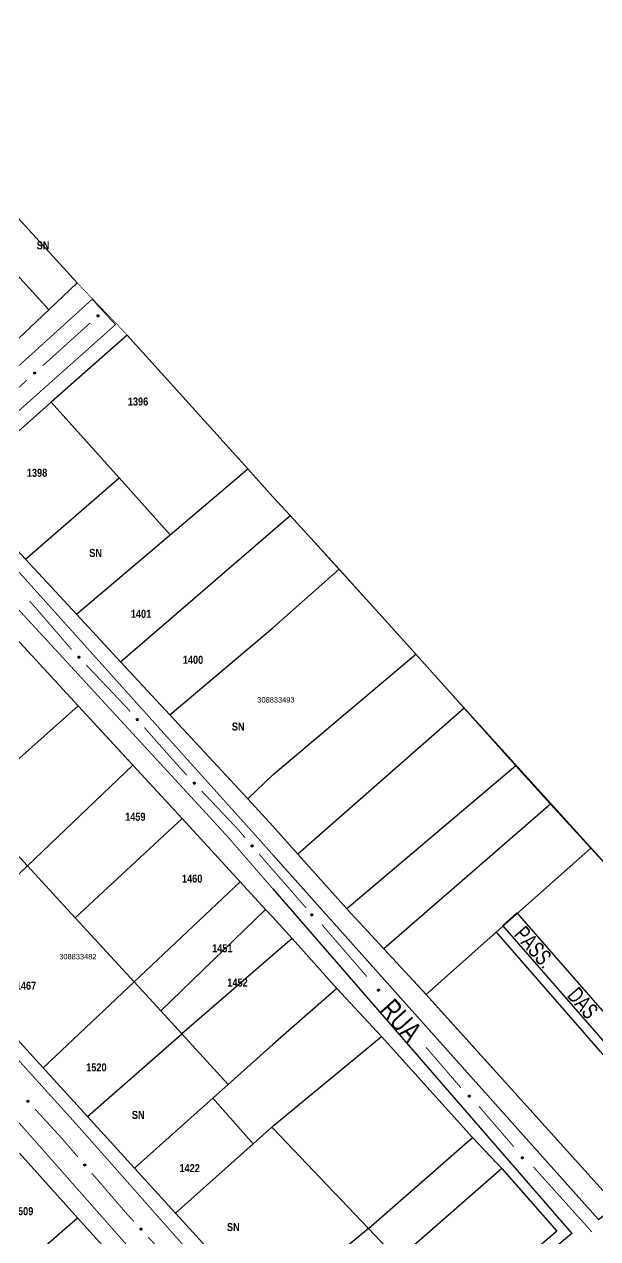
# Model space of a CAD drawing. Extents: x 201549 to 203722, y 4857623 to 4859778.
# Drawn here: x 203431.3 to 203538.7, y 4858486.9 to 4858714.4 of the extents above; entities that cross this region are included whole.
import ezdxf
from ezdxf.enums import TextEntityAlignment as Align

# ---------------------------------------------------------------- set-up
doc = ezdxf.new("R2010")
doc.units = 0
doc.header["$LTSCALE"] = 1.5
doc.header["$MEASUREMENT"] = 0
for name, color, linetype in [('CD-MALHA-LOTES', 40, 'CONTINUOUS'), ('CD_TXT_QUADRA', 1, 'CONTINUOUS'), ('LM-LIM-SETOR-FISCAL', 7, 'CONTINUOUS'), ('RU-QUADRAS', 6, 'CONTINUOUS'), ('SV-EIXO-RUA-N-PAV', 6, 'CONTINUOUS'), ('SV-RUA-NAO-PAV-S-GUIA-C-GUIA', 7, 'CONTINUOUS'), ('SV-TXT-RUA-N-PAV-S-GUIA-C-GUIA', 7, 'CONTINUOUS'), ('Th_NmrPort', 1, 'CONTINUOUS')]:
    doc.layers.add(name, color=color, linetype=linetype)
doc.styles.add('ARIAL', font='ARIAL.TTF')
doc.styles.add('MONOTXT', font='ARIAL.TTF', dxfattribs={"height": 0.2})
doc.styles.get("Standard").update_dxf_attribs({"font": 'swisscbo.ttf'})
doc.linetypes.add('Limite', pattern='A,20,-3,[130,ltypeshp.shx,S=6.35,R=0,X=0,Y=0],-3,20', length=46)

msp = doc.modelspace()

# ---------------------------------------------------------------- linework, layer by layer
at = {"layer": 'CD-MALHA-LOTES', "linetype": 'Continuous'}
for p, q in [((203441.21, 4858665.98), (203420.33, 4858688.78)), ((203415.05, 4858683.84), (203435.89, 4858660.93)), ((203435.89, 4858660.93), (203441.21, 4858665.98)), ((203427.86, 4858653.3), (203435.89, 4858660.93)), ((203450.56, 4858656.22), (203436.35, 4858643.66)), ((203473.18, 4858631.13), (203450.56, 4858656.22)), ((203436.35, 4858643.66), (203418.71, 4858628.05)), ((203449.07, 4858629.44), (203436.35, 4858643.66)), ((203458.62, 4858618.77), (203473.18, 4858631.13)), ((203473.18, 4858631.13), (203477.87, 4858625.92)), ((203431.5, 4858614.24), (203449.07, 4858629.44)), ((203449.07, 4858629.44), (203458.62, 4858618.77)), ((203418.71, 4858628.05), (203431.5, 4858614.24)), ((203481.11, 4858622.38), (203477.87, 4858625.92)), ((203477.87, 4858619.57), (203481.11, 4858622.38)), ((203490.31, 4858612.33), (203481.11, 4858622.38)), ((203449.34, 4858594.98), (203477.87, 4858619.57)), ((203441.09, 4858603.88), (203458.62, 4858618.77)), ((203431.5, 4858614.24), (203441.09, 4858603.88)), ((203477.87, 4858601.32), (203490.31, 4858612.33)), ((203504.67, 4858596.4), (203490.31, 4858612.33)), ((203449.34, 4858594.98), (203441.09, 4858603.88)), ((203458.53, 4858585.04), (203477.87, 4858601.32)), ((203441.41, 4858586.72), (203429.03, 4858600.16)), ((203477.89, 4858573.84), (203504.67, 4858596.4)), ((203504.67, 4858596.4), (203513.67, 4858586.32)), ((203458.53, 4858585.04), (203449.34, 4858594.98)), ((203441.41, 4858586.72), (203420.97, 4858568.65)), ((203451.65, 4858575.6), (203441.41, 4858586.72)), ((203473.16, 4858569.33), (203458.53, 4858585.04)), ((203513.67, 4858586.32), (203482.56, 4858558.97)), ((203513.67, 4858586.32), (203523.38, 4858575.52)), ((203431.9, 4858556.76), (203451.65, 4858575.6)), ((203460.84, 4858565.61), (203451.65, 4858575.6)), ((203473.16, 4858569.33), (203477.89, 4858573.84)), ((203523.38, 4858575.52), (203491.71, 4858548.7)), ((203523.38, 4858575.52), (203529.86, 4858568.32)), ((203477.87, 4858564.16), (203473.16, 4858569.33)), ((203529.86, 4858568.32), (203498.63, 4858541.22)), ((203529.86, 4858568.32), (203537.42, 4858560.04)), ((203460.84, 4858565.61), (203440.85, 4858546.99)), ((203471.76, 4858553.76), (203460.84, 4858565.61)), ((203482.56, 4858558.97), (203477.87, 4858564.16)), ((203426.95, 4858562.14), (203431.9, 4858556.76)), ((203537.42, 4858560.04), (203519.72, 4858544.31)), ((203537.42, 4858560.04), (203571.1, 4858523.38)), ((203491.71, 4858548.7), (203482.56, 4858558.97)), ((203415.03, 4858540.67), (203431.9, 4858556.76)), ((203440.85, 4858546.99), (203431.9, 4858556.76)), ((203471.76, 4858553.76), (203451.87, 4858535)), ((203476.51, 4858548.6), (203471.76, 4858553.76)), ((203456.85, 4858529.57), (203476.51, 4858548.6)), ((203476.51, 4858548.6), (203477.87, 4858547.12)), ((203498.63, 4858541.22), (203491.71, 4858548.7)), ((203451.87, 4858535), (203440.85, 4858546.99)), ((203477.87, 4858547.12), (203481.5, 4858543.12)), ((203519.72, 4858544.31), (203506.57, 4858532.62)), ((203519.72, 4858544.31), (203552.35, 4858506.8)), ((203481.5, 4858543.12), (203477.87, 4858540.03)), ((203481.5, 4858543.12), (203489.86, 4858533.78)), ((203415.03, 4858540.67), (203434.83, 4858518.93)), ((203477.87, 4858540.03), (203460.79, 4858525.28)), ((203506.57, 4858532.62), (203498.63, 4858541.22)), ((203434.83, 4858518.93), (203451.87, 4858535)), ((203451.87, 4858535), (203456.85, 4858529.57)), ((203489.86, 4858533.78), (203477.88, 4858523.28)), ((203498.22, 4858524.77), (203489.86, 4858533.78)), ((203539.71, 4858495.83), (203506.57, 4858532.62)), ((203460.79, 4858525.28), (203456.85, 4858529.57)), ((203443.14, 4858509.79), (203460.79, 4858525.28)), ((203469.51, 4858515.79), (203460.79, 4858525.28)), ((203477.88, 4858507.98), (203498.22, 4858524.77)), ((203498.22, 4858524.77), (203515.24, 4858505.86)), ((203469.51, 4858515.79), (203477.88, 4858523.28)), ((203434.83, 4858518.93), (203443.14, 4858509.79)), ((203466.62, 4858513.21), (203469.51, 4858515.79)), ((203451.96, 4858500.1), (203466.62, 4858513.21)), ((203474.19, 4858504.68), (203466.62, 4858513.21)), ((203443.14, 4858509.79), (203451.96, 4858500.1)), ((203474.19, 4858504.68), (203477.68, 4858507.79)), ((203477.68, 4858507.79), (203477.88, 4858507.98)), ((203477.88, 4858507.58), (203477.68, 4858507.79)), ((203477.88, 4858507.58), (203495.76, 4858488.82)), ((203495.76, 4858488.82), (203515.24, 4858505.86)), ((203515.24, 4858505.86), (203520.73, 4858500.02)), ((203459.65, 4858491.67), (203474.19, 4858504.68)), ((203441.26, 4858490.77), (203430.39, 4858502.89)), ((203451.96, 4858500.1), (203459.65, 4858491.67)), ((203520.73, 4858500.02), (203501.25, 4858483.02)), ((203520.73, 4858500.02), (203531.06, 4858488.29)), ((203459.65, 4858491.67), (203476.68, 4858472.92)), ((203419.65, 4858472.07), (203441.26, 4858490.77)), ((203458.64, 4858471.69), (203441.26, 4858490.77)), ((203495.76, 4858488.82), (203477.87, 4858473.93)), ((203495.76, 4858488.82), (203501.25, 4858483.02)), ((203531.06, 4858488.29), (203512.05, 4858472.05))]:
    msp.add_line(p, q, dxfattribs=at)
msp.add_point((203506.57, 4858532.62), dxfattribs=at)
at = {"layer": 'LM-LIM-SETOR-FISCAL', "linetype": 'Limite', "ltscale": 0.1, "const_width": 0.13, "flags": 128}
msp.add_lwpolyline([(203690.260081, 4857945.070709), (203624.634323, 4857876.322086), (203597.483031, 4857858.402645), (203529.936951, 4857817.251163), (203477.865481, 4857798.204621), (203470.255508, 4857794.734503), (203461.352554, 4857793.163394), (203446.975153, 4857796.8587), (203434.268062, 4857794.37427), (203415.032253, 4857783.068658), (203402.126694, 4857778.711644), (203386.003618, 4857774.608536), (203366.6323, 4857771.115492), (203345.157893, 4857770.830854), (203324.568024, 4857761.841833), (203301.581821, 4857760.866899), (203281.417715, 4857748.511746), (203252.78859, 4857741.388472), (203232.306394, 4857736.754404), (203212.334562, 4857736.296293), (203164.13965, 4857735.679698), (203138.99187, 4857736.954266), (203129.680407, 4857738.01055), (203095.984474, 4857727.896851), (203076.140726, 4857727.494996), (203025.014879, 4857721.40905), (203013.097806, 4857722.309608), (202992.105773, 4857719.939497), (202979.44632, 4857721.489532), (202964.645261, 4857723.459119), (202953.753944, 4857723.719881), (202948.567743, 4857734.588869), (202940.56683, 4857731.445097), (202928.292667, 4857726.395284), (202921.586801, 4857725.262879), (202891.249062, 4857717.013101), (202861.035745, 4857717.951775), (202843.379163, 4857715.343702), (202826.226463, 4857711.657758), (202804.140432, 4857707.443751), (202790.771355, 4857705.517518), (202768.577753, 4857708.236936), (202742.152032, 4857707.156689), (202736.174828, 4857706.655519), (202713.938929, 4857709.927449), (202695.611231, 4857706.369079), (202673.258666, 4857705.478725), (202656.72527, 4857701.372747), (202629.28054, 4857702.0954), (202612.6653, 4857697.207584), (202591.913663, 4857697.17112), (202573.082963, 4857699.207561), (202562.981881, 4857701.348758), (202542.231335, 4857696.463209), (202527.692121, 4857697.497329), (202506.011184, 4857700.954059), (202495.762995, 4857701.67688), (202477.853417, 4857695.637221), (202451.601566, 4857695.14746), (202439.72292, 4857695.152163), (202414.832804, 4857702.264138), (202409.505623, 4857708.382417), (202404.550581, 4857702.764348), (202392.386131, 4857694.909473), (202374.402744, 4857694.375334), (202370.790504, 4857707.218853), (202367.880357, 4857708.81308), (202365.097896, 4857694.881213), (202346.982515, 4857685.19854), (202335.643949, 4857688.651167), (202326.525916, 4857697.119411), (202318.576754, 4857694.737974), (202307.818302, 4857689.468212), (202291.471974, 4857680.842357), (202275.589764, 4857677.708389), (202259.053519, 4857679.374097), (202243.073737, 4857672.961005), (202214.272961, 4857673.983007), (202196.235748, 4857671.160004), (202166.262371, 4857673.222085), (202137.067905, 4857668.508741), (202112.979693, 4857664.510834), (202063.331805, 4857653.140334), (202048.493217, 4857650.054933), (202035.091784, 4857651.969478), (202023.899221, 4857655.255238), (202010.52796, 4857651.884532), (201999.307441, 4857648.055643), (201981.197242, 4857645.667621), (201954.082742, 4857645.121141), (201945.697725, 4857640.894606), (201931.391917, 4857630.157612), (201908.026813, 4857622.950269), (201883.4729, 4857629.270611), (201877.508406, 4857642.469721), (201854.745798, 4857639.06854), (201839.350138, 4857636.086338), (201828.34266, 4857631.211106), (201818.072406, 4857630.661005), (201791.730674, 4857645.716636), (201783.325652, 4857653.738781), (201774.365733, 4857662.184936), (201765.573826, 4857663.836912), (201752.290529, 4857659.858284), (201735.04564, 4857660.887584), (201727.455562, 4857670.187429), (201720.531788, 4857683.341011), (201712.157613, 4857700.626833), (201694.727347, 4857720.897673), (201679.589184, 4857740.191677), (201657.32648, 4857767.233141), (201654.564139, 4857799.822595), (201653.168948, 4857816.601418), (201648.897983, 4857832.521318), (201641.426502, 4857850.868289), (201624.439538, 4857878.124504), (201609.705016, 4857904.118762), (201594.767048, 4857924.49684), (201579.688593, 4857946.624543), (201574.368593, 4857976.270242), (201571.408411, 4858003.505486), (201566.936517, 4858039.389321), (201564.764318, 4858078.72263), (201562.269694, 4858104.600839), (201551.757007, 4858133.952949), (201551.186373, 4858156.429924), (201549.119269, 4858170.401701), (201549.246745, 4858186.104627), (201554.678227, 4858203.249655), (201558.171305, 4858220.410541), (201560.177107, 4858236.514509), (201560.415055, 4858239.809246), (201559.788221, 4858242.511434), (201551.336892, 4858249.701553), (201552.157199, 4858261.553469), (201556.911984, 4858273.515997), (201560.097639, 4858284.875736), (201560.510399, 4858299.28515), (201557.624238, 4858311.705049), (201560.009833, 4858320.099542), (201561.981178, 4858326.691836), (201566.707313, 4858341.650918), (201582.546234, 4858358.27629), (201591.67817, 4858367.066748), (201615.096765, 4858382.768909), (201643.467678, 4858408.340795), (201662.426287, 4858428.461694), (201687.49864, 4858456.872452), (201695.711751, 4858480.503996), (201697.241213, 4858493.368461), (201708.122023, 4858512.454588), (201708.913728, 4858524.199447), (201718.579722, 4858544.463789), (201733.577492, 4858559.16074), (201748.497093, 4858572.745024), (201759.62483, 4858585.08596), (201772.517183, 4858599.8166), (201797.761054, 4858621.167174), (201813.769148, 4858629.66302), (201830.418521, 4858646.310562), (201849.011501, 4858664.504513), (201851.314022, 4858668.825445), (201857.549066, 4858681.544401), (201862.42871, 4858685.799557), (201865.966242, 4858689.749341), (201865.68234, 4858691.625443), (201857.763701, 4858695.442229), (201850.485155, 4858704.533181), (201847.54822, 4858723.831601), (201858.251257, 4858731.66627), (201858.92976, 4858736.348746), (201856.131935, 4858739.11135), (201855.153114, 4858759.016886), (201862.856619, 4858771.755825), (201872.56032, 4858788.598255), (201887.559021, 4858785.607288), (201894.924798, 4858786.689227), (201898.748315, 4858791.479933), (201901.748118, 4858797.019428), (201899.947285, 4858805.270061), (201902.159269, 4858816.15094), (201916.649053, 4858830.131738), (201922.681108, 4858839.197621), (201923.717945, 4858848.876055), (201927.12082, 4858860.1517), (201927.274817, 4858875.017476), (201925.508092, 4858896.764205), (201942.625428, 4858910.622255), (201947.555532, 4858919.314093), (201951.803836, 4858928.782451), (201954.266441, 4858935.163408), (201959.271015, 4858947.314055), (201964.479977, 4858959.592926), (201967.152407, 4858968.266465), (201964.55435, 4858976.487948), (201962.894294, 4858991.279376), (201964.900793, 4859004.827319), (201964.6517, 4859016.898797), (201965.696998, 4859030.808415), (201969.531889, 4859045.576569), (201975.75863, 4859052.20621), (201969.45004, 4859055.850905), (201965.009026, 4859070.898106), (201965.069362, 4859074.030336), (201963.476629, 4859075.991683), (201953.10009, 4859077.836379), (201942.441068, 4859084.073053), (201934.726475, 4859088.201758), (201918.16488, 4859094.012892), (201910.256895, 4859096.550971), (201893.421427, 4859107.28582), (201885.268901, 4859113.680363), (201864.45443, 4859121.529069), (201850.623658, 4859135.609088), (201846.963877, 4859146.620609), (201855.767516, 4859165.416404), (201875.347527, 4859164.308429), (201889.044993, 4859157.340855), (201904.349852, 4859149.80302), (201927.90161, 4859138.922585), (201938.715832, 4859134.958824), (201957.005609, 4859130.242277), (201977.026771, 4859120.820983), (201985.806231, 4859116.11566), (201991.168531, 4859121.52132), (201992.488353, 4859131.751117), (202001.404985, 4859144.188737), (202015.237277, 4859158.295848), (202027.695168, 4859169.318871), (202029.771608, 4859171.898113), (202033.776454, 4859179.091552), (202035.381378, 4859188.589823), (202041.175735, 4859202.289727), (202053.436878, 4859210.693244), (202063.459078, 4859216.99753), (202072.268869, 4859222.32438), (202115.036275, 4859252.473476), (202125.947129, 4859260.226968), (202138.444739, 4859271.495305), (202150.532591, 4859280.714854), (202161.391171, 4859291.368554), (202178.868205, 4859308.22401), (202191.586615, 4859321.29274), (202216.729868, 4859343.200113), (202238.66378, 4859364.13703), (202250.52502, 4859378.676083), (202258.974753, 4859394.377128), (202266.679718, 4859404.602088), (202275.065891, 4859412.387653), (202302.264215, 4859448.149551), (202318.584229, 4859468.798856), (202327.347328, 4859478.500068), (202334.691915, 4859489.468295), (202339.506578, 4859500.644952), (202345.514817, 4859507.599166), (202371.864321, 4859545.024292), (202393.198162, 4859572.010698), (202405.581673, 4859587.830346), (202410.327797, 4859597.458197), (202419.27763, 4859633.664342), (202416.989486, 4859654.974178), (202411.731424, 4859697.413521), (202412.757426, 4859719.590937), (202436.124438, 4859738.613146), (202462.873067, 4859753.35892), (202485.340162, 4859765.605573), (202495.831881, 4859771.875287), (202497.599834, 4859778.209393), (202518.345276, 4859756.508353), (202515.743454, 4859740.717238), (202514.723698, 4859716.086214), (202516.920095, 4859683.767801), (202522.647194, 4859658.696813), (202527.07528, 4859650.692195), (202529.970568, 4859644.731309), (202535.420521, 4859636.897001), (202545.468872, 4859621.994786), (202558.357019, 4859606.657609), (202585.8358, 4859573.559083), (202599.806104, 4859558.80064), (202612.899885, 4859544.220382), (202638.909787, 4859517.064978), (202649.659036, 4859507.002602), (202668.16042, 4859487.524508), (202676.088824, 4859478.493485), (202694.285339, 4859460.440182), (202710.86304, 4859442.826375), (202712.459386, 4859440.945228), (202729.879978, 4859422.216603), (202741.931615, 4859409.354739), (202746.608706, 4859404.490444), (202753.347688, 4859397.029427), (202761.114193, 4859388.430797), (202780.521657, 4859366.71292), (202787.470106, 4859359.175299), (202792.305962, 4859354.009726), (202805.952922, 4859338.966966), (202827.483001, 4859315.28388), (202860.2174, 4859279.107138), (202891.663582, 4859248.038398), (202903.615874, 4859235.095065), (202918.084292, 4859218.768396), (202940.542465, 4859195.291329), (202956.34755, 4859178.52201), (202968.266176, 4859165.295182), (202978.719379, 4859155.296466), (202993.717452, 4859134.390061), (203000.802797, 4859124.358547), (203012.351422, 4859108.484298), (203027.622616, 4859089.716281), (203037.680048, 4859069.601416), (203043.700341, 4859058.903498), (203054.3, 4859060.91), (203065.69, 4859063.18), (203071.14, 4859057.81), (203074.16, 4859054.84), (203084.88, 4859044.28), (203097.92, 4859031.43), (203104.75, 4859024.55), (203111.15, 4859018.12), (203119.81, 4859009.41), (203127.17, 4859002), (203135.63, 4858993.48), (203144.95, 4858984.1), (203153.42, 4858975.59), (203163.08, 4858965.86), (203173.19, 4858955.69), (203182.56, 4858946.25), (203191.76, 4858937.01), (203198.08, 4858930.3), (203204.43, 4858923.55), (203216.13, 4858910.9), (203222.97, 4858903.52), (203233.78, 4858891.83), (203245.73, 4858878.91), (203264.33, 4858858.8), (203273.98, 4858848.42), (203284.55, 4858837.04), (203303.21, 4858816.97), (203311.9, 4858807.61), (203329.84, 4858788.31), (203337.74, 4858779.49), (203353.23, 4858762.39), (203359.11, 4858755.91), (203364.48, 4858749.97), (203370.86, 4858742.93), (203380.58, 4858732.21), (203389.39, 4858722.58), (203398.64, 4858712.48), (203405.71, 4858704.76), (203410.16, 4858699.89), (203415.55, 4858694), (203420.33, 4858688.78), (203441.21, 4858665.98), (203450.56, 4858656.22), (203473.18, 4858631.13), (203477.89, 4858625.9), (203722.237123, 4858356.395713), (203690.000636, 4858326.668344), (203710.985762, 4858303.396246), (203696.285447, 4858225.222295), (203632.07909, 4858167.69374), (203616.580022, 4858183.192808), (203573.182632, 4858142.895231)], close=True, dxfattribs=at)
at = {"layer": 'RU-QUADRAS', "linetype": 'Continuous'}
for points in [[(203305.67, 4858751.26, 0.01, 0.01, 0), (203337.74, 4858779.49, 0.01, 0.01, 0), (203441.21, 4858665.98, 0.01, 0.01, 0), (203410.8, 4858637.11, 0.01, 0.01, 0), (203380.39, 4858671.63, 0.01, 0.01, 0), (203367.61, 4858684.6, 0.01, 0.01, 0.0074146363)], [(203418.71, 4858628.05, 0.01, 0.01, 0), (203450.56, 4858656.22, 0.01, 0.01, 0), (203529.86, 4858568.32, 0.01, 0.01, 0), (203571.1, 4858523.38, 0.01, 0.01, 0), (203539.71, 4858495.83, 0.01, 0.01, 0), (203473.16, 4858569.33, 0.01, 0.01, 0)], [(203373.08, 4858586.75, 0.01, 0.01, 0), (203409.89, 4858620.94, 0.01, 0.01, -0.004572116), (203531.06, 4858488.29, 0.01, 0.01, -0.0091874441), (203492.39, 4858455.87, 0.01, 0.01, 0)], [(203315.7, 4858533.48, 0.01, 0.01, 0), (203363.26, 4858577.71, 0.01, 0.01, 0.0047833237), (203479.38, 4858449.09, 0.01, 0.01, 0), (203430.84, 4858407.87, 0.01, 0.01, -0.0035769616)]]:
    msp.add_lwpolyline(points, format="xyseb", close=True, dxfattribs=at)
at = {"layer": 'SV-EIXO-RUA-N-PAV', "const_width": 0.18}
for points in [[(203434.721671, 4858650.430876), (203443.622854, 4858658.478792)], [(203422.889402, 4858639.660692), (203431.758515, 4858647.743935)], [(203432.302579, 4858606.373585), (203432.366007, 4858606.308465)], [(203432.366007, 4858606.308465), (203439.495234, 4858598.051196)], [(203439.495234, 4858598.051196), (203440.058817, 4858597.398439)], [(203440.058817, 4858597.398439), (203440.153432, 4858597.298518)], [(203442.903698, 4858594.394032), (203450.466928, 4858586.406695)], [(203450.466928, 4858586.406695), (203450.478192, 4858586.3948)], [(203450.478192, 4858586.3948), (203451.129977, 4858585.658131)], [(203453.780538, 4858582.66238), (203460.406942, 4858575.173003)], [(203460.406942, 4858575.173003), (203460.946256, 4858574.563453)], [(203460.946256, 4858574.563453), (203461.761353, 4858573.701779)], [(203464.510153, 4858570.795905), (203470.694951, 4858564.257689)], [(203470.694951, 4858564.257689), (203471.170877, 4858563.754568)], [(203471.170877, 4858563.754568), (203472.676069, 4858562.005658)], [(203475.285352, 4858558.973886), (203477.242314, 4858556.700057)], [(203477.242314, 4858556.700057), (203484.070426, 4858548.885168)], [(203487.043511, 4858545.742107), (203495.441193, 4858536.024692)], [(203506.563229, 4858522.754928), (203513.082092, 4858515.171761)], [(203433.316618, 4858511.16049), (203438.042726, 4858505.99678)], [(203516.468752, 4858511.697804), (203522.987615, 4858504.114637)], [(203438.042726, 4858505.99678), (203438.496332, 4858505.501174)], [(203438.496332, 4858505.501174), (203441.317793, 4858502.219066)], [(203443.925338, 4858499.185799), (203450.444201, 4858491.602632)], [(203526.665614, 4858500.349702), (203537.635618, 4858488.134426)], [(203450.444201, 4858491.602632), (203450.556511, 4858491.471986)], [(203450.556511, 4858491.471986), (203451.793765, 4858490.126718)], [(203454.501525, 4858487.182565), (203462.624807, 4858478.350108)]]:
    msp.add_lwpolyline(points, dxfattribs=at)
at = {"layer": 'SV-EIXO-RUA-N-PAV'}
for points in [[(203444.92598, 4858659.805404), (203444.927747, 4858659.854281), (203444.93926, 4858659.895926), (203444.95886, 4858659.927897), (203444.983546, 4858659.951633), (203445.011537, 4858659.973071), (203445.044526, 4858659.988459), (203445.084923, 4858659.997427), (203445.133965, 4858659.995999), (203445.175852, 4858659.981401), (203445.208224, 4858659.963863), (203445.234456, 4858659.939546), (203445.254826, 4858659.912006), (203445.269677, 4858659.877211), (203445.278366, 4858659.836183), (203445.275737, 4858659.786904), (203445.26417, 4858659.746153), (203445.2444, 4858659.715728), (203445.219787, 4858659.68951), (203445.190948, 4858659.667966), (203445.158479, 4858659.653048), (203445.117155, 4858659.644374), (203445.068551, 4858659.647613), (203445.027775, 4858659.658686), (203444.99708, 4858659.678024), (203444.971814, 4858659.702837), (203444.949971, 4858659.730649), (203444.933122, 4858659.763166), (203444.92598, 4858659.805404)], [(203433.057736, 4858649.07485), (203433.059503, 4858649.123727), (203433.071016, 4858649.165373), (203433.090616, 4858649.197343), (203433.115302, 4858649.221079), (203433.143293, 4858649.242517), (203433.176282, 4858649.257905), (203433.216679, 4858649.266874), (203433.265721, 4858649.265445), (203433.307608, 4858649.250848), (203433.33998, 4858649.233309), (203433.366212, 4858649.208992), (203433.386582, 4858649.181452), (203433.401433, 4858649.146657), (203433.410122, 4858649.10563), (203433.407493, 4858649.056351), (203433.395926, 4858649.0156), (203433.376156, 4858648.985174), (203433.351543, 4858648.958957), (203433.322704, 4858648.937412), (203433.290235, 4858648.922494), (203433.248911, 4858648.91382), (203433.200307, 4858648.91706), (203433.159531, 4858648.928132), (203433.128836, 4858648.94747), (203433.10357, 4858648.972283), (203433.081727, 4858649.000095), (203433.064878, 4858649.032613), (203433.057736, 4858649.07485)], [(203441.509707, 4858596.026292), (203441.558611, 4858596.025652), (203441.600511, 4858596.015101), (203441.632925, 4858595.996243), (203441.657222, 4858595.972109), (203441.6793, 4858595.94462), (203441.695443, 4858595.911995), (203441.70534, 4858595.871815), (203441.705042, 4858595.822753), (203441.691412, 4858595.780541), (203441.674624, 4858595.747774), (203441.650918, 4858595.720988), (203441.623855, 4858595.699989), (203441.58941, 4858595.684341), (203441.548594, 4858595.674709), (203441.499268, 4858595.676203), (203441.458261, 4858595.686828), (203441.427388, 4858595.705892), (203441.400611, 4858595.729895), (203441.378408, 4858595.758229), (203441.362746, 4858595.790346), (203441.353122, 4858595.831459), (203441.355242, 4858595.880125), (203441.365372, 4858595.921145), (203441.383998, 4858595.952278), (203441.408222, 4858595.978108), (203441.435524, 4858596.000586), (203441.467645, 4858596.01818), (203441.509707, 4858596.026292)], [(203452.442492, 4858584.340807), (203452.491347, 4858584.338515), (203452.532866, 4858584.326555), (203452.564625, 4858584.306612), (203452.588093, 4858584.281672), (203452.609229, 4858584.253452), (203452.624261, 4858584.2203), (203452.632794, 4858584.179809), (203452.630839, 4858584.130785), (203452.615791, 4858584.089057), (203452.597905, 4858584.056876), (203452.573308, 4858584.030907), (203452.54555, 4858584.010834), (203452.510597, 4858583.996358), (203452.469479, 4858583.988111), (203452.420231, 4858583.99127), (203452.379607, 4858584.003275), (203452.349395, 4858584.023371), (203452.323444, 4858584.048265), (203452.302212, 4858584.077333), (203452.287643, 4858584.109962), (203452.279414, 4858584.151376), (203452.283177, 4858584.199943), (203452.294688, 4858584.240597), (203452.314354, 4858584.271083), (203452.339438, 4858584.29608), (203452.367484, 4858584.317623), (203452.40018, 4858584.334121), (203452.442492, 4858584.340807)], [(203463.116986, 4858572.428869), (203463.16589, 4858572.428203), (203463.207784, 4858572.417632), (203463.240188, 4858572.398757), (203463.264474, 4858572.374611), (203463.286537, 4858572.347111), (203463.302664, 4858572.314477), (203463.312541, 4858572.274293), (203463.312218, 4858572.225231), (203463.298567, 4858572.183026), (203463.281762, 4858572.150267), (203463.258043, 4858572.123494), (203463.230969, 4858572.102508), (203463.196517, 4858572.086877), (203463.155696, 4858572.077266), (203463.10637, 4858572.078784), (203463.065369, 4858572.08943), (203463.034505, 4858572.10851), (203463.00774, 4858572.132526), (203462.985552, 4858572.160872), (203462.969906, 4858572.192997), (203462.960303, 4858572.234115), (203462.962447, 4858572.28278), (203462.972598, 4858572.323794), (203462.991239, 4858572.354918), (203463.015477, 4858572.380736), (203463.04279, 4858572.4032), (203463.074919, 4858572.420778), (203463.116986, 4858572.428869)], [(203473.97042, 4858560.670482), (203474.019238, 4858560.66752), (203474.06059, 4858560.654992), (203474.092072, 4858560.634616), (203474.115197, 4858560.609357), (203474.135944, 4858560.580851), (203474.150521, 4858560.547496), (203474.158499, 4858560.506891), (203474.155872, 4858560.457899), (203474.140254, 4858560.416381), (203474.121929, 4858560.384448), (203474.096978, 4858560.358818), (203474.068948, 4858560.339127), (203474.0338, 4858560.325132), (203473.992573, 4858560.317448), (203473.943373, 4858560.321282), (203473.902917, 4858560.333842), (203473.872984, 4858560.35435), (203473.847376, 4858560.379597), (203473.826544, 4858560.408954), (203473.812423, 4858560.441778), (203473.804762, 4858560.483302), (203473.80919, 4858560.531812), (203473.821256, 4858560.572305), (203473.841338, 4858560.602518), (203473.866762, 4858560.627169), (203473.8951, 4858560.648326), (203473.92802, 4858560.664375), (203473.97042, 4858560.670482)], [(203485.117544, 4858547.749075), (203485.16645, 4858547.748649), (203485.208396, 4858547.738281), (203485.240892, 4858547.719565), (203485.265295, 4858547.695538), (203485.287492, 4858547.668146), (203485.303778, 4858547.635591), (203485.313851, 4858547.595455), (203485.313767, 4858547.546392), (203485.300323, 4858547.504121), (203485.283678, 4858547.471281), (203485.260089, 4858547.444392), (203485.233118, 4858547.423274), (203485.198742, 4858547.407475), (203485.157969, 4858547.397665), (203485.108636, 4858547.398943), (203485.067583, 4858547.409389), (203485.036627, 4858547.428318), (203485.009745, 4858547.452203), (203484.987419, 4858547.48044), (203484.971616, 4858547.512489), (203484.961813, 4858547.553559), (203484.96372, 4858547.602234), (203484.973671, 4858547.643298), (203484.99216, 4858547.674512), (203485.016271, 4858547.700448), (203485.043474, 4858547.723045), (203485.075518, 4858547.740779), (203485.117544, 4858547.749075)], [(203497.632035, 4858533.647708), (203497.680941, 4858533.647282), (203497.722887, 4858533.636914), (203497.755383, 4858533.618198), (203497.779786, 4858533.594171), (203497.801983, 4858533.566779), (203497.818269, 4858533.534224), (203497.828342, 4858533.494088), (203497.828258, 4858533.445025), (203497.814814, 4858533.402754), (203497.798169, 4858533.369914), (203497.77458, 4858533.343025), (203497.747609, 4858533.321907), (203497.713233, 4858533.306108), (203497.67246, 4858533.296298), (203497.623127, 4858533.297576), (203497.582074, 4858533.308022), (203497.551118, 4858533.326951), (203497.524236, 4858533.350836), (203497.50191, 4858533.379073), (203497.486107, 4858533.411122), (203497.476304, 4858533.452192), (203497.478211, 4858533.500867), (203497.488162, 4858533.541931), (203497.506651, 4858533.573145), (203497.530762, 4858533.599081), (203497.557965, 4858533.621678), (203497.590009, 4858533.639412), (203497.632035, 4858533.647708)], [(203431.950498, 4858512.816147), (203431.999384, 4858512.814678), (203432.041099, 4858512.803418), (203432.073189, 4858512.784013), (203432.097074, 4858512.759472), (203432.118682, 4858512.731612), (203432.13427, 4858512.698717), (203432.143484, 4858512.658376), (203432.142354, 4858512.609326), (203432.128011, 4858512.567351), (203432.11067, 4858512.534873), (203432.086514, 4858512.508493), (203432.059098, 4858512.487956), (203432.024393, 4858512.472894), (203431.98342, 4858512.463955), (203431.934126, 4858512.466285), (203431.893305, 4858512.477604), (203431.86276, 4858512.497188), (203431.836393, 4858512.521642), (203431.814674, 4858512.550348), (203431.799558, 4858512.582727), (203431.790633, 4858512.623997), (203431.793577, 4858512.67262), (203431.804402, 4858512.713462), (203431.823552, 4858512.744275), (203431.848211, 4858512.769691), (203431.87589, 4858512.791703), (203431.908304, 4858512.808749), (203431.950498, 4858512.816147)], [(203514.63892, 4858513.777593), (203514.687826, 4858513.777167), (203514.729772, 4858513.766799), (203514.762268, 4858513.748083), (203514.786671, 4858513.724056), (203514.808868, 4858513.696664), (203514.825154, 4858513.664109), (203514.835227, 4858513.623973), (203514.835143, 4858513.57491), (203514.821699, 4858513.532639), (203514.805054, 4858513.499799), (203514.781465, 4858513.47291), (203514.754494, 4858513.451792), (203514.720118, 4858513.435993), (203514.679345, 4858513.426183), (203514.630012, 4858513.427461), (203514.588959, 4858513.437907), (203514.558003, 4858513.456836), (203514.531121, 4858513.480721), (203514.508795, 4858513.508958), (203514.492992, 4858513.541007), (203514.483189, 4858513.582077), (203514.485096, 4858513.630752), (203514.495047, 4858513.671816), (203514.513536, 4858513.70303), (203514.537647, 4858513.728966), (203514.56485, 4858513.751563), (203514.596894, 4858513.769297), (203514.63892, 4858513.777593)], [(203442.611378, 4858500.883148), (203442.660195, 4858500.880159), (203442.701539, 4858500.867607), (203442.73301, 4858500.847213), (203442.75612, 4858500.82194), (203442.776851, 4858500.793422), (203442.791408, 4858500.760059), (203442.799363, 4858500.71945), (203442.796708, 4858500.670459), (203442.781067, 4858500.62895), (203442.762724, 4858500.597028), (203442.737758, 4858500.571412), (203442.709717, 4858500.551737), (203442.674561, 4858500.537762), (203442.633329, 4858500.530102), (203442.584131, 4858500.533964), (203442.543682, 4858500.546547), (203442.513761, 4858500.567072), (203442.488168, 4858500.592334), (203442.467352, 4858500.621702), (203442.453251, 4858500.654535), (203442.445613, 4858500.696063), (203442.450069, 4858500.744571), (203442.462158, 4858500.785057), (203442.482258, 4858500.815259), (203442.507695, 4858500.839895), (203442.536046, 4858500.861036), (203442.568975, 4858500.877066), (203442.611378, 4858500.883148)], [(203524.586339, 4858502.240105), (203524.635245, 4858502.239679), (203524.677191, 4858502.229311), (203524.709687, 4858502.210595), (203524.73409, 4858502.186568), (203524.756287, 4858502.159176), (203524.772573, 4858502.126621), (203524.782646, 4858502.086485), (203524.782562, 4858502.037422), (203524.769118, 4858501.995151), (203524.752473, 4858501.962311), (203524.728884, 4858501.935422), (203524.701913, 4858501.914304), (203524.667537, 4858501.898505), (203524.626764, 4858501.888695), (203524.577431, 4858501.889973), (203524.536378, 4858501.900419), (203524.505422, 4858501.919348), (203524.47854, 4858501.943233), (203524.456214, 4858501.97147), (203524.440411, 4858502.003519), (203524.430608, 4858502.044589), (203524.432515, 4858502.093264), (203524.442466, 4858502.134328), (203524.460955, 4858502.165542), (203524.485066, 4858502.191478), (203524.512269, 4858502.214075), (203524.544313, 4858502.231809), (203524.586339, 4858502.240105)], [(203453.131406, 4858488.834914), (203453.180295, 4858488.833562), (203453.222037, 4858488.822404), (203453.254174, 4858488.803076), (203453.278118, 4858488.778593), (203453.299793, 4858488.750785), (203453.315461, 4858488.717929), (203453.324773, 4858488.677609), (203453.323761, 4858488.628557), (203453.30952, 4858488.586547), (203453.292257, 4858488.554027), (203453.268165, 4858488.52759), (203453.240799, 4858488.506986), (203453.206131, 4858488.49184), (203453.165179, 4858488.482802), (203453.115879, 4858488.485013), (203453.075031, 4858488.496233), (203453.044439, 4858488.515744), (203453.018013, 4858488.540133), (203452.996225, 4858488.568787), (203452.981031, 4858488.601129), (203452.972006, 4858488.642377), (203452.974832, 4858488.691007), (203452.985558, 4858488.731875), (203453.004634, 4858488.762734), (203453.029231, 4858488.78821), (203453.056857, 4858488.810289), (203453.08923, 4858488.827414), (203453.131406, 4858488.834914)]]:
    msp.add_lwpolyline(points, close=True, dxfattribs=at)
for points in [[(203444.92598, 4858659.805404), (203445.084923, 4858659.997427)], [(203444.927747, 4858659.854281), (203445.044526, 4858659.988459)], [(203444.928025, 4858659.831988), (203445.059521, 4858659.987671)], [(203444.931381, 4858659.783515), (203445.108091, 4858659.992954)], [(203444.933122, 4858659.763166), (203445.133965, 4858659.995999)], [(203444.934208, 4858659.878049), (203445.022126, 4858659.974096)], [(203444.93926, 4858659.895926), (203445.011537, 4858659.973071)], [(203444.94515, 4858659.749975), (203445.151213, 4858659.985953)], [(203444.949971, 4858659.730649), (203445.175852, 4858659.981401)], [(203444.962967, 4858659.720096), (203445.187152, 4858659.970618)], [(203444.971814, 4858659.702837), (203445.208224, 4858659.963863)], [(203444.986664, 4858659.691852), (203445.221788, 4858659.948587)], [(203444.99708, 4858659.678024), (203445.234456, 4858659.939546)], [(203445.015518, 4858659.670112), (203445.242739, 4858659.92338)], [(203445.027775, 4858659.658686), (203445.254826, 4858659.912006)], [(203445.050445, 4858659.653862), (203445.259447, 4858659.890658)], [(203445.068551, 4858659.647613), (203445.269677, 4858659.877211)], [(203445.094675, 4858659.649703), (203445.272107, 4858659.854276)], [(203445.117155, 4858659.644374), (203445.278366, 4858659.836183)], [(203445.140306, 4858659.654169), (203445.271608, 4858659.805997)], [(203445.158479, 4858659.653048), (203445.275737, 4858659.786904)], [(203445.177507, 4858659.663889), (203445.265522, 4858659.761863)], [(203445.190948, 4858659.667966), (203445.26417, 4858659.746153)], [(203433.057736, 4858649.07485), (203433.216679, 4858649.266874)], [(203433.059503, 4858649.123727), (203433.176282, 4858649.257905)], [(203433.059781, 4858649.101435), (203433.191277, 4858649.257117)], [(203433.063137, 4858649.052961), (203433.239847, 4858649.2624)], [(203433.064878, 4858649.032613), (203433.265721, 4858649.265445)], [(203433.065964, 4858649.147495), (203433.153882, 4858649.243542)], [(203433.071016, 4858649.165373), (203433.143293, 4858649.242517)], [(203433.076906, 4858649.019421), (203433.282969, 4858649.255399)], [(203433.081727, 4858649.000095), (203433.307608, 4858649.250848)], [(203433.094723, 4858648.989542), (203433.318908, 4858649.240065)], [(203433.10357, 4858648.972283), (203433.33998, 4858649.233309)], [(203433.118419, 4858648.961298), (203433.353544, 4858649.218033)], [(203433.128836, 4858648.94747), (203433.366212, 4858649.208992)], [(203433.147274, 4858648.939558), (203433.374495, 4858649.192826)], [(203433.159531, 4858648.928132), (203433.386582, 4858649.181452)], [(203433.182201, 4858648.923308), (203433.391203, 4858649.160104)], [(203433.200307, 4858648.91706), (203433.401433, 4858649.146657)], [(203433.226431, 4858648.91915), (203433.403863, 4858649.123722)], [(203433.248911, 4858648.91382), (203433.410122, 4858649.10563)], [(203433.272062, 4858648.923615), (203433.403364, 4858649.075443)], [(203433.290235, 4858648.922494), (203433.407493, 4858649.056351)], [(203433.309263, 4858648.933335), (203433.397278, 4858649.031309)], [(203433.322704, 4858648.937412), (203433.395926, 4858649.0156)], [(203441.353122, 4858595.831459), (203441.548594, 4858595.674709)], [(203441.355242, 4858595.880125), (203441.58941, 4858595.684341)], [(203441.357933, 4858595.854056), (203441.566538, 4858595.681383)], [(203441.361072, 4858595.898371), (203441.602619, 4858595.694878)], [(203441.362746, 4858595.790346), (203441.499268, 4858595.676203)], [(203441.363448, 4858595.80854), (203441.51826, 4858595.68077)], [(203441.365372, 4858595.921145), (203441.623855, 4858595.699989)], [(203441.374023, 4858595.771573), (203441.473998, 4858595.685838)], [(203441.376513, 4858595.933663), (203441.634947, 4858595.712335)], [(203441.378408, 4858595.758229), (203441.458261, 4858595.686828)], [(203441.383998, 4858595.952278), (203441.650918, 4858595.720988)], [(203441.397583, 4858595.96301), (203441.659665, 4858595.733861)], [(203441.408222, 4858595.978108), (203441.674624, 4858595.747774)], [(203441.425273, 4858595.98735), (203441.680893, 4858595.768995)], [(203441.435524, 4858596.000586), (203441.691412, 4858595.780541)], [(203441.454734, 4858596.005851), (203441.695395, 4858595.805278)], [(203441.467645, 4858596.01818), (203441.705042, 4858595.822753)], [(203441.487948, 4858596.020389), (203441.701402, 4858595.84855)], [(203441.509707, 4858596.026292), (203441.70534, 4858595.871815)], [(203441.536331, 4858596.024861), (203441.695001, 4858595.896985)], [(203441.558611, 4858596.025652), (203441.695443, 4858595.911995)], [(203441.582522, 4858596.01974), (203441.680568, 4858595.934057)], [(203441.600511, 4858596.015101), (203441.6793, 4858595.94462)], [(203452.279414, 4858584.151376), (203452.469479, 4858583.988111)], [(203452.283177, 4858584.199943), (203452.510597, 4858583.996358)], [(203452.284986, 4858584.173798), (203452.487637, 4858583.994175)], [(203452.287643, 4858584.109962), (203452.420231, 4858583.99127)], [(203452.28896, 4858584.128121), (203452.439366, 4858583.995193)], [(203452.28962, 4858584.217981), (203452.524154, 4858584.006443)], [(203452.294688, 4858584.240597), (203452.54555, 4858584.010834)], [(203452.298279, 4858584.090818), (203452.395301, 4858584.001754)], [(203452.302212, 4858584.077333), (203452.379607, 4858584.003275)], [(203452.306245, 4858584.252731), (203452.557054, 4858584.022798)], [(203452.314354, 4858584.271083), (203452.573308, 4858584.030907)], [(203452.328294, 4858584.28135), (203452.582485, 4858584.043477)], [(203452.339438, 4858584.29608), (203452.597905, 4858584.056876)], [(203452.356791, 4858584.304741), (203452.604887, 4858584.077874)], [(203452.367484, 4858584.317623), (203452.615791, 4858584.089057)], [(203452.38686, 4858584.322236), (203452.620608, 4858584.113646)], [(203452.40018, 4858584.334121), (203452.630839, 4858584.130785)], [(203452.420547, 4858584.335643), (203452.628072, 4858584.156689)], [(203452.442492, 4858584.340807), (203452.632794, 4858584.179809)], [(203452.469053, 4858584.338477), (203452.623312, 4858584.205314)], [(203452.491347, 4858584.338515), (203452.624261, 4858584.2203)], [(203452.515045, 4858584.331799), (203452.61014, 4858584.242852)], [(203452.532866, 4858584.326555), (203452.609229, 4858584.253452)], [(203462.960303, 4858572.234115), (203463.155696, 4858572.077266)], [(203462.962447, 4858572.28278), (203463.196517, 4858572.086877)], [(203462.965125, 4858572.256709), (203463.173642, 4858572.083931)], [(203462.968286, 4858572.301022), (203463.20973, 4858572.097407)], [(203462.969906, 4858572.192997), (203463.10637, 4858572.078784)], [(203462.970617, 4858572.21119), (203463.125364, 4858572.083342)], [(203462.972598, 4858572.323794), (203463.230969, 4858572.102508)], [(203462.981173, 4858572.174218), (203463.081105, 4858572.088432)], [(203462.983745, 4858572.336306), (203463.242068, 4858572.114848)], [(203462.985552, 4858572.160872), (203463.065369, 4858572.08943)], [(203462.991239, 4858572.354918), (203463.258043, 4858572.123494)], [(203463.00483, 4858572.365643), (203463.266796, 4858572.136362)], [(203463.015477, 4858572.380736), (203463.281762, 4858572.150267)], [(203463.032532, 4858572.38997), (203463.288042, 4858572.171486)], [(203463.04279, 4858572.4032), (203463.298567, 4858572.183026)], [(203463.062003, 4858572.408456), (203463.302563, 4858572.207761)], [(203463.074919, 4858572.420778), (203463.312218, 4858572.225231)], [(203463.095224, 4858572.422977), (203463.308591, 4858572.251029)], [(203463.116986, 4858572.428869), (203463.312541, 4858572.274293)], [(203463.143609, 4858572.427424), (203463.302214, 4858572.299468)], [(203463.16589, 4858572.428203), (203463.302664, 4858572.314477)], [(203463.189798, 4858572.42228), (203463.287801, 4858572.336547)], [(203463.207784, 4858572.417632), (203463.286537, 4858572.347111)], [(203473.804762, 4858560.483302), (203473.992573, 4858560.317448)], [(203473.80919, 4858560.531812), (203474.0338, 4858560.325132)], [(203473.81064, 4858560.505644), (203474.010813, 4858560.323264)], [(203473.812423, 4858560.441778), (203473.943373, 4858560.321282)], [(203473.813989, 4858560.459918), (203473.96256, 4858560.324942)], [(203473.815879, 4858560.54976), (203474.047494, 4858560.33503)], [(203473.821256, 4858560.572305), (203474.068948, 4858560.339127)], [(203473.822796, 4858560.422491), (203473.918589, 4858560.332106)], [(203473.826544, 4858560.408954), (203473.902917, 4858560.333842)], [(203473.832978, 4858560.584279), (203474.080615, 4858560.350933)], [(203473.841338, 4858560.602518), (203474.096978, 4858560.358818)], [(203473.855418, 4858560.612593), (203474.106326, 4858560.371261)], [(203473.866762, 4858560.627169), (203474.121929, 4858560.384448)], [(203473.884232, 4858560.635592), (203474.129198, 4858560.405348)], [(203473.8951, 4858560.648326), (203474.140254, 4858560.416381)], [(203473.914538, 4858560.652673), (203474.145407, 4858560.440902)], [(203473.92802, 4858560.664375), (203474.155872, 4858560.457899)], [(203473.948405, 4858560.665618), (203474.15346, 4858560.483839)], [(203473.97042, 4858560.670482), (203474.158499, 4858560.506891)], [(203473.996946, 4858560.667788), (203474.149366, 4858560.532524)], [(203474.019238, 4858560.66752), (203474.150521, 4858560.547496)], [(203474.042842, 4858560.66048), (203474.13671, 4858560.570239)], [(203474.06059, 4858560.654992), (203474.135944, 4858560.580851)], [(203484.961813, 4858547.553559), (203485.157969, 4858547.397665)], [(203484.96372, 4858547.602234), (203485.198742, 4858547.407475)], [(203484.966525, 4858547.576177), (203485.175883, 4858547.404418)], [(203484.96947, 4858547.620505), (203485.211904, 4858547.41807)], [(203484.971616, 4858547.512489), (203485.108636, 4858547.398943)], [(203484.972239, 4858547.530686), (203485.127608, 4858547.403593)], [(203484.973671, 4858547.643298), (203485.233118, 4858547.423274)], [(203484.982975, 4858547.493765), (203485.083324, 4858547.408468)], [(203484.984756, 4858547.655864), (203485.244156, 4858547.435669)], [(203484.987419, 4858547.48044), (203485.067583, 4858547.409389)], [(203484.99216, 4858547.674512), (203485.260089, 4858547.444392)], [(203485.005698, 4858547.685303), (203485.268779, 4858547.457303)], [(203485.016271, 4858547.700448), (203485.283678, 4858547.471281)], [(203485.033281, 4858547.709765), (203485.289853, 4858547.49253)], [(203485.043474, 4858547.723045), (203485.300323, 4858547.504121)], [(203485.062661, 4858547.728394), (203485.304197, 4858547.528876)], [(203485.075518, 4858547.740779), (203485.313767, 4858547.546392)], [(203485.095811, 4858547.743077), (203485.310014, 4858547.572173)], [(203485.117544, 4858547.749075), (203485.313851, 4858547.595455)], [(203485.144174, 4858547.74776), (203485.303402, 4858547.62058)], [(203485.16645, 4858547.748649), (203485.303778, 4858547.635591)], [(203485.190387, 4858547.742842), (203485.288807, 4858547.657588)], [(203485.208396, 4858547.738281), (203485.287492, 4858547.668146)], [(203497.476304, 4858533.452192), (203497.67246, 4858533.296298)], [(203497.478211, 4858533.500867), (203497.713233, 4858533.306108)], [(203497.481016, 4858533.47481), (203497.690374, 4858533.303051)], [(203497.483961, 4858533.519138), (203497.726395, 4858533.316703)], [(203497.486107, 4858533.411122), (203497.623127, 4858533.297576)], [(203497.48673, 4858533.429319), (203497.642099, 4858533.302226)], [(203497.488162, 4858533.541931), (203497.747609, 4858533.321907)], [(203497.497466, 4858533.392398), (203497.597815, 4858533.307101)], [(203497.499247, 4858533.554497), (203497.758647, 4858533.334302)], [(203497.50191, 4858533.379073), (203497.582074, 4858533.308022)], [(203497.506651, 4858533.573145), (203497.77458, 4858533.343025)], [(203497.520189, 4858533.583936), (203497.78327, 4858533.355936)], [(203497.530762, 4858533.599081), (203497.798169, 4858533.369914)], [(203497.547772, 4858533.608398), (203497.804344, 4858533.391163)], [(203497.557965, 4858533.621678), (203497.814814, 4858533.402754)], [(203497.577152, 4858533.627027), (203497.818688, 4858533.427509)], [(203497.590009, 4858533.639412), (203497.828258, 4858533.445025)], [(203497.610302, 4858533.64171), (203497.824505, 4858533.470806)], [(203497.632035, 4858533.647708), (203497.828342, 4858533.494088)], [(203497.658665, 4858533.646393), (203497.817893, 4858533.519213)], [(203497.680941, 4858533.647282), (203497.818269, 4858533.534224)], [(203497.704878, 4858533.641475), (203497.803298, 4858533.556221)], [(203497.722887, 4858533.636914), (203497.801983, 4858533.566779)], [(203431.790633, 4858512.623997), (203431.98342, 4858512.463955)], [(203431.793577, 4858512.67262), (203432.024393, 4858512.472894)], [(203431.795826, 4858512.646509), (203432.001474, 4858512.470325)], [(203431.799558, 4858512.582727), (203431.934126, 4858512.466285)], [(203431.799716, 4858512.690764), (203432.037778, 4858512.483205)], [(203431.800569, 4858512.600906), (203431.953192, 4858512.470529)], [(203431.804402, 4858512.713462), (203432.059098, 4858512.487956)], [(203431.810515, 4858512.563765), (203431.909023, 4858512.476347)], [(203431.814674, 4858512.550348), (203431.893305, 4858512.477604)], [(203431.815753, 4858512.725789), (203432.070398, 4858512.500112)], [(203431.823552, 4858512.744275), (203432.086514, 4858512.508493)], [(203431.837317, 4858512.754775), (203432.095477, 4858512.521216)], [(203431.848211, 4858512.769691), (203432.11067, 4858512.534873)], [(203431.865416, 4858512.778642), (203432.117298, 4858512.555985)], [(203431.87589, 4858512.791703), (203432.128011, 4858512.567351)], [(203431.895187, 4858512.796641), (203432.132413, 4858512.592017)], [(203431.908304, 4858512.808749), (203432.142354, 4858512.609326)], [(203431.928642, 4858512.810614), (203432.139152, 4858512.63518)], [(203431.950498, 4858512.816147), (203432.143484, 4858512.658376)], [(203431.977094, 4858512.814265), (203432.133573, 4858512.683718)], [(203431.999384, 4858512.814678), (203432.13427, 4858512.698717)], [(203432.023192, 4858512.808362), (203432.119771, 4858512.721029)], [(203432.041099, 4858512.803418), (203432.118682, 4858512.731612)], [(203514.483189, 4858513.582077), (203514.679345, 4858513.426183)], [(203514.485096, 4858513.630752), (203514.720118, 4858513.435993)], [(203514.487901, 4858513.604695), (203514.697259, 4858513.432936)], [(203514.490846, 4858513.649023), (203514.73328, 4858513.446588)], [(203514.492992, 4858513.541007), (203514.630012, 4858513.427461)], [(203514.493615, 4858513.559204), (203514.648984, 4858513.432111)], [(203514.495047, 4858513.671816), (203514.754494, 4858513.451792)], [(203514.504351, 4858513.522283), (203514.6047, 4858513.436986)], [(203514.506132, 4858513.684382), (203514.765532, 4858513.464187)], [(203514.508795, 4858513.508958), (203514.588959, 4858513.437907)], [(203514.513536, 4858513.70303), (203514.781465, 4858513.47291)], [(203514.527074, 4858513.713821), (203514.790155, 4858513.485821)], [(203514.537647, 4858513.728966), (203514.805054, 4858513.499799)], [(203514.554657, 4858513.738283), (203514.811229, 4858513.521048)], [(203514.56485, 4858513.751563), (203514.821699, 4858513.532639)], [(203514.584037, 4858513.756912), (203514.825573, 4858513.557394)], [(203514.596894, 4858513.769297), (203514.835143, 4858513.57491)], [(203514.617187, 4858513.771595), (203514.83139, 4858513.600691)], [(203514.63892, 4858513.777593), (203514.835227, 4858513.623973)], [(203514.66555, 4858513.776278), (203514.824778, 4858513.649098)], [(203514.687826, 4858513.777167), (203514.825154, 4858513.664109)], [(203514.711763, 4858513.77136), (203514.810183, 4858513.686106)], [(203514.729772, 4858513.766799), (203514.808868, 4858513.696664)], [(203442.450069, 4858500.744571), (203442.674561, 4858500.537762)], [(203442.456769, 4858500.762515), (203442.68826, 4858500.547652)], [(203442.462158, 4858500.785057), (203442.709717, 4858500.551737)], [(203442.473887, 4858500.797025), (203442.72139, 4858500.563536)], [(203442.482258, 4858500.815259), (203442.737758, 4858500.571412)], [(203442.496343, 4858500.825326), (203442.747113, 4858500.58385)], [(203442.507695, 4858500.839895), (203442.762724, 4858500.597028)], [(203442.52517, 4858500.848308), (203442.770004, 4858500.617924)], [(203442.536046, 4858500.861036), (203442.781067, 4858500.62895)], [(203442.555487, 4858500.865372), (203442.786234, 4858500.653468)], [(203442.568975, 4858500.877066), (203442.796708, 4858500.670459)], [(203442.589361, 4858500.878297), (203442.794312, 4858500.696401)], [(203442.611378, 4858500.883148), (203442.799363, 4858500.71945)], [(203442.637903, 4858500.880439), (203442.790245, 4858500.745088)], [(203442.660195, 4858500.880159), (203442.791408, 4858500.760059)], [(203442.683794, 4858500.873105), (203442.777611, 4858500.78281)], [(203442.701539, 4858500.867607), (203442.776851, 4858500.793422)], [(203524.430608, 4858502.044589), (203524.626764, 4858501.888695)], [(203524.432515, 4858502.093264), (203524.667537, 4858501.898505)], [(203524.43532, 4858502.067207), (203524.644678, 4858501.895448)], [(203524.438265, 4858502.111535), (203524.680699, 4858501.9091)], [(203524.440411, 4858502.003519), (203524.577431, 4858501.889973)], [(203524.441034, 4858502.021716), (203524.596403, 4858501.894623)], [(203524.442466, 4858502.134328), (203524.701913, 4858501.914304)], [(203524.45177, 4858501.984795), (203524.552119, 4858501.899498)], [(203524.453551, 4858502.146894), (203524.712951, 4858501.926699)], [(203524.456214, 4858501.97147), (203524.536378, 4858501.900419)], [(203524.460955, 4858502.165542), (203524.728884, 4858501.935422)], [(203524.474493, 4858502.176333), (203524.737574, 4858501.948333)], [(203524.485066, 4858502.191478), (203524.752473, 4858501.962311)], [(203524.502076, 4858502.200795), (203524.758648, 4858501.98356)], [(203524.512269, 4858502.214075), (203524.769118, 4858501.995151)], [(203524.531456, 4858502.219424), (203524.772992, 4858502.019906)], [(203524.544313, 4858502.231809), (203524.782562, 4858502.037422)], [(203524.564606, 4858502.234107), (203524.778809, 4858502.063203)], [(203524.586339, 4858502.240105), (203524.782646, 4858502.086485)], [(203524.612969, 4858502.23879), (203524.772197, 4858502.11161)], [(203524.635245, 4858502.239679), (203524.772573, 4858502.126621)], [(203524.659182, 4858502.233872), (203524.757602, 4858502.148618)], [(203524.677191, 4858502.229311), (203524.756287, 4858502.159176)], [(203442.445613, 4858500.696063), (203442.633329, 4858500.530102)], [(203442.451504, 4858500.718402), (203442.651572, 4858500.535907)], [(203442.453251, 4858500.654535), (203442.584131, 4858500.533964)], [(203442.454826, 4858500.672674), (203442.603321, 4858500.537613)], [(203442.463612, 4858500.635242), (203442.559353, 4858500.544802)], [(203442.467352, 4858500.621702), (203442.543682, 4858500.546547)], [(203452.972006, 4858488.642377), (203453.165179, 4858488.482802)], [(203452.974832, 4858488.691007), (203453.206131, 4858488.49184)], [(203452.977144, 4858488.664901), (203453.183217, 4858488.489215)], [(203452.980927, 4858488.709166), (203453.219491, 4858488.502184)], [(203452.981031, 4858488.601129), (203453.115879, 4858488.485013)], [(203452.981997, 4858488.61931), (203453.134936, 4858488.489303)], [(203452.985558, 4858488.731875), (203453.240799, 4858488.506986)], [(203452.992033, 4858488.582194), (203453.090752, 4858488.495014)], [(203452.996225, 4858488.568787), (203453.075031, 4858488.496233)], [(203452.996879, 4858488.74423), (203453.25207, 4858488.519169)], [(203453.004634, 4858488.762734), (203453.268165, 4858488.52759)], [(203453.018374, 4858488.773268), (203453.277097, 4858488.540334)], [(203453.029231, 4858488.78821), (203453.292257, 4858488.554027)], [(203453.046414, 4858488.797203), (203453.298834, 4858488.575156)], [(203453.056857, 4858488.810289), (203453.30952, 4858488.586547)], [(203453.076141, 4858488.815274), (203453.313862, 4858488.611224)], [(203453.08923, 4858488.827414), (203453.323761, 4858488.628557)], [(203453.109563, 4858488.829327), (203453.320497, 4858488.654404)], [(203453.131406, 4858488.834914), (203453.324773, 4858488.677609)], [(203453.158006, 4858488.833096), (203453.314801, 4858488.702927)], [(203453.180295, 4858488.833562), (203453.315461, 4858488.717929)], [(203453.204118, 4858488.827304), (203453.300908, 4858488.740205)], [(203453.222037, 4858488.822404), (203453.299793, 4858488.750785)]]:
    msp.add_lwpolyline(points, dxfattribs=at)
at = {"layer": 'SV-RUA-NAO-PAV-S-GUIA-C-GUIA', "const_width": 0.18}
for points in [[(203335.752196, 4858781.152945), (203301.068665, 4858750.64943), (203396.15144, 4858649.803134), (203411.14869, 4858633.107961), (203444.012544, 4858662.919046), (203448.369905, 4858658.159913)], [(203448.369905, 4858658.159913), (203415.197948, 4858628.600265), (203474.553138, 4858562.525142), (203477.872015, 4858558.806944)], [(203477.87196, 4858552.426838), (203469.31149, 4858562.30301), (203411.43299, 4858625.175258), (203369.967355, 4858587.068411), (203441.737205, 4858507.57212), (203477.871215, 4858466.647902)], [(203477.870993, 4858441.076347), (203465.025885, 4858430.159787), (203429.226974, 4858400.693315), (203379.780883, 4858456.606186), (203310.734256, 4858532.755964), (203363.123711, 4858581.257732), (203428.790485, 4858510.321423), (203477.871111, 4858454.684544)]]:
    msp.add_lwpolyline(points, dxfattribs=at)
at = {"layer": 'SV-RUA-NAO-PAV-S-GUIA-C-GUIA'}
for points in [[(203477.872015, 4858558.806944), (203538.85504, 4858490.486573), (203544.779818, 4858495.132445), (203551.262648, 4858500.100733), (203556.485114, 4858504.869001), (203520.92, 4858545.56)], [(203477.87196, 4858552.426838), (203533.862275, 4858487.831089), (203491.041237, 4858451.731959), (203477.871215, 4858466.647902)], [(203520.92, 4858545.56), (203523.57, 4858547.96), (203559.105341, 4858507.261348), (203573.895185, 4858520.76492), (203582.039349, 4858514.241962)]]:
    msp.add_lwpolyline(points, dxfattribs=at)

# ---------------------------------------------------------------- texts
at = {"layer": 'CD_TXT_QUADRA', "color": 7, "linetype": 'Continuous', "style": 'MONOTXT'}
for s, p in [('308833493', (203474.941113, 4858587.358462)), ('308833482', (203437.832654, 4858539.232737))]:
    msp.add_text(s, height=1, dxfattribs=at).set_placement(p)
at = {"layer": 'SV-TXT-RUA-N-PAV-S-GUIA-C-GUIA', "style": 'ARIAL', "width": 0.7}
for s, height, rotation, p in [('PASS.        DAS         ARARAS', 3, 311, (203522.882877, 4858543.7842)), ('RUA', 4, 312, (203497.58028, 4858529.509002))]:
    msp.add_text(s, height=height, rotation=rotation, dxfattribs=at).set_placement(p)
at = {"layer": 'Th_NmrPort', "color": 1}
for s, p in [('SN', (203433.618554, 4858673.017271)), ('1396', (203450.688554, 4858643.757271)), ('1398', (203431.768554, 4858630.407271)), ('SN', (203443.458554, 4858615.387271)), ('1401', (203451.248554, 4858603.977271)), ('1400', (203460.988554, 4858595.357271)), ('SN', (203470.168554, 4858582.847271)), ('1459', (203450.178554, 4858565.947271)), ('1460', (203460.828554, 4858554.357271)), ('1451', (203466.478554, 4858541.307271)), ('1467', (203429.698554, 4858534.297271)), ('1452', (203469.328554, 4858534.887271)), ('1520', (203442.888554, 4858518.987271)), ('SN', (203451.448554, 4858510.077271)), ('1422', (203460.358554, 4858500.107271)), ('1509', (203429.158554, 4858492.037271)), ('SN', (203469.268554, 4858489.067271))]:
    msp.add_text(s, height=1.5, dxfattribs=at).set_placement(p, align=Align.MIDDLE_LEFT)

doc.saveas('drawing.dxf')
